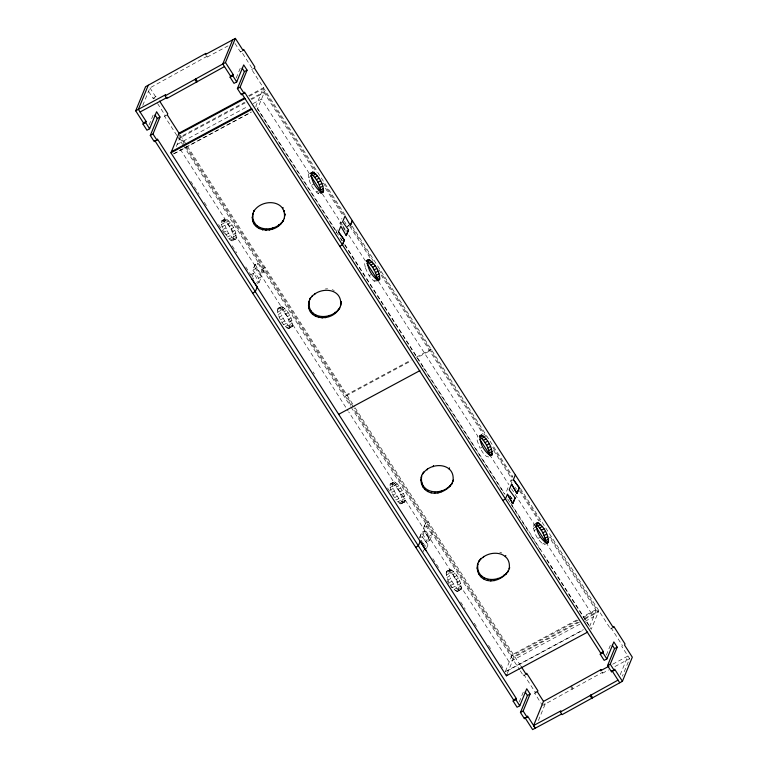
<?xml version="1.0" encoding="UTF-8"?>
<svg xmlns="http://www.w3.org/2000/svg" width="768" height="768" viewBox="0 0 768 768"><rect width="100%" height="100%" fill="white"/><g stroke="black" fill="none" stroke-linecap="round" stroke-linejoin="round"><path stroke-width="0.58" stroke-dasharray="3.84 2.88" d="M224.813 218.947L224.17 219.686L224.141 223.027L227.05 230.707L224.352 232.157L222.058 226.838L221.242 222.528L222.115 220.397L225.83 218.899C232.118 222.989 236.611 231.149 236.352 238.685L231.994 240.922L229.142 238.954L224.861 233.021M222.115 220.397L223.133 220.349C229.43 224.438 233.923 232.598 233.654 240.125L233.011 240.874M277.421 310.205L278.294 308.064L282.01 306.576C288.298 310.656 292.79 318.826 292.531 326.352L288.173 328.589C281.981 324.797 278.429 317.222 277.421 310.205L280.118 308.755L280.992 306.614M289.19 328.541L289.834 327.802C290.102 320.275 285.61 312.106 279.312 308.016L278.294 308.064M404.333 502.387L401.99 501.782L398.822 498.595L396.134 500.045C392.995 495.398 389.405 489.946 390.096 484.109L394.454 481.862C400.742 485.952 405.235 494.122 404.976 501.648L400.618 503.885L396.682 500.669M398.822 498.595C395.683 493.949 392.093 488.496 392.794 482.659L393.437 481.91M401.635 503.837L402.278 503.098C402.547 495.562 398.054 487.402 391.757 483.312L390.749 483.36M446.141 573.12L447.014 570.989L450.72 569.491C457.018 573.581 461.501 581.741 461.242 589.267L456.883 591.514C450.691 587.722 447.149 580.138 446.141 573.12L448.829 571.67L449.702 569.539M457.901 591.466L458.544 590.717C458.813 583.19 454.32 575.03 448.032 570.941L447.014 570.989M547.699 543.168L543.994 544.656C537.696 540.576 533.213 532.406 533.472 524.88L535.133 524.093M142.762 105.418L149.952 87.878L207.571 55.997L207.101 57.139L205.978 55.392M153.35 98.822L153.821 97.68L156.518 96.23L156.048 97.373L153.35 98.822L147.965 90.432M149.107 124.896L153.466 114.269M176.842 135.437L164.602 116.352L165.062 115.21L167.76 113.76M176.275 146.544L180.221 136.934L244.589 102.317M234.979 43.43L240.461 51.974L240.931 50.832M236.218 78.048L241.008 66.355M345.12 215.136L251.702 69.504L252.173 68.362L241.555 51.802M342.106 240.883L257.472 108.941L264.634 91.536L250.915 98.909M263.261 272.314L257.856 262.944L255.158 264.384L252.826 270.096L258.749 278.208L256.752 282.989M255.206 264.365L252.864 270.077L255.514 268.646L257.904 262.915M252.134 276.902L253.738 273.072L259.094 282.47L257.29 283.44M262.522 269.002L260.525 273.792L263.222 272.342L265.21 267.562L262.474 269.03M259.056 282.49L261.437 276.758L255.514 268.646M335.808 233.376L338.102 227.693M345.197 230.448L339.926 223.248L341.904 218.438M348.413 225.11L347.674 226.915L348.643 224.467L369.994 257.75M353.338 406.906L346.224 395.808L346.733 394.646L411.072 360.048M419.405 538.118L421.747 532.406L424.493 530.938L429.85 540.336L432.192 534.624L426.269 526.522L428.266 521.741L425.568 523.181L423.571 527.962L429.494 536.074L427.114 541.805L429.802 540.355L424.445 530.957M419.846 537.139L421.795 532.387L427.162 541.786M425.568 523.181L423.619 527.942L426.307 526.493M424.493 530.938L422.102 536.669L420.336 537.619M422.995 551.933L423.773 550.032M426.422 548.602L428.026 544.771L422.15 536.65L428.026 544.771L425.338 546.221L421.373 540.826M506.563 491.242L508.906 485.53M512.026 482.899L510.682 481.114L512.678 476.333M507.274 673.594L514.426 656.15L577.747 622.099M520.272 670.819L523.488 675.84L523.958 674.698L535.2 692.227L534.739 693.37L541.91 704.563M519.245 701.914L524.045 690.221M538.416 720.509L545.203 704.045L602.813 672.163L602.352 673.306L600.662 670.675M589.555 626.65L596.688 609.264L584.026 616.07M520.349 488.39L610.598 628.992L611.069 627.85L622.31 645.379L621.84 646.522L629.616 658.637L622.387 676.195M606.355 655.056L611.146 643.373M620.246 674.669L627.888 656.035L612.182 664.483M309.226 173.549L308.582 174.288C308.314 181.814 312.806 189.984 319.104 194.064L320.112 194.026M207.101 57.139L228.077 45.859M240.461 51.974L243.149 50.525M164.602 116.352L167.29 114.902M251.702 69.504L254.4 68.054M248.65 95.712L263.414 87.763L255.821 106.291L257.51 108.922M249.235 96.278L262.954 88.906L316.253 172.003M245.136 102.912L179.75 138.077L184.925 146.15M251.472 99.504L264.125 92.698L314.448 171.158M177.149 144.422L247.814 106.416M253.085 103.584L261.523 99.043L309.379 173.645M173.251 153.936L251.29 111.965M174.144 153.754L251.136 112.339M221.472 221.136L225.83 218.899M221.242 222.528L223.939 221.078M224.458 221.002L227.146 219.552M221.443 224.477L224.141 223.027M308.554 177.619L311.242 176.17M225.984 222.317L228.672 220.867M222.058 226.838L224.755 225.389M227.626 224.189L230.314 222.749M223.056 229.459L225.744 228.01M229.258 226.512L231.946 225.062M311.462 185.309L314.15 183.859M230.774 229.104L233.462 227.664M225.869 234.758L228.566 233.309L233.366 238.819L235.699 239.424M232.07 231.811L234.768 230.362M227.51 237.072L230.198 235.622M233.069 234.432L235.757 232.982M229.142 238.954L231.84 237.504M316.253 192.106L318.941 190.656M233.683 236.794L236.381 235.344M230.678 240.259L233.366 238.819M317.779 193.411L320.477 191.962M233.885 238.742L236.582 237.293M231.994 240.922L236.352 238.685M339.926 223.248L342.624 221.798M253.69 273.091L251.04 274.512L253.728 279.216M258.701 278.227L261.398 276.778M345.85 231.35L348.499 229.93M277.651 308.813L280.349 307.363M279.312 308.016L282.01 306.576M280.637 308.678L283.325 307.229M277.622 312.144L280.32 310.694L280.118 308.755M282.163 309.984L284.851 308.534M278.237 314.506L280.934 313.056L280.32 310.694M375.283 281.741C370.061 278.918 367.44 272.938 365.347 267.658L367.142 266.688M283.805 311.866L286.493 310.416M279.235 317.126L281.923 315.677L280.934 313.056M285.437 314.179L288.125 312.73M280.531 319.834L283.229 318.384L281.923 315.677M286.954 316.781L289.651 315.331M282.048 322.426L284.746 320.976L288.019 325.171L290.87 327.139L291.878 327.091M369.158 275.578L370.954 274.608M288.25 319.478L290.947 318.029M283.69 324.749L286.378 323.299M289.248 322.099L291.936 320.659M285.322 326.621L288.019 325.171M289.862 324.47L292.56 323.021M286.858 327.936L289.546 326.486M373.958 281.088L375.754 280.118M290.064 326.41L292.762 324.96M288.173 328.589L290.87 327.139M289.834 327.802L292.531 326.352M416.342 357.206L431.155 349.248L430.637 350.41L416.928 357.782M346.224 395.808L410.602 361.19M390.096 484.109L392.794 482.659M391.757 483.312L394.454 481.862M389.866 485.491L392.563 484.051M393.082 483.974L395.77 482.525M390.067 487.44L392.765 485.99M394.608 485.28L397.306 483.83M390.691 489.802L393.379 488.352M396.25 487.162L398.938 485.712M391.68 492.422L394.378 490.973M397.882 489.475L400.579 488.026M392.976 495.13L395.674 493.68M488.746 456.989L486.403 456.384L483.235 453.187L480.086 448.272L481.882 447.312M399.398 492.077L402.096 490.627M394.502 497.722L397.19 496.272M400.704 494.774L403.392 493.325M401.693 497.395L404.39 495.946M397.776 501.917L400.464 500.467M402.307 499.757L405.005 498.317M399.302 503.232L401.99 501.782M402.509 501.706L405.206 500.256M400.618 503.885L403.315 502.435M402.278 503.098L404.976 501.648M510.682 481.114L513.37 479.664M429.494 536.074L432.192 534.624M446.371 571.728L449.059 570.278M448.032 570.941L450.72 569.491M533.242 526.272L535.037 525.302M449.347 571.594L452.035 570.144M446.333 575.059L449.03 573.619L448.829 571.67M533.443 528.211L536.141 526.762M450.874 572.909L453.571 571.459M446.957 577.43L449.645 575.981L449.03 573.619M534.058 530.573L535.853 529.613M452.515 574.781L455.203 573.331M447.946 580.051L450.643 578.602L449.645 575.981M454.147 577.104L456.845 575.654M449.251 582.749L451.939 581.299L450.643 578.602M455.664 579.696L458.362 578.246M450.768 585.35L453.456 583.901L456.73 588.096L459.581 590.064L460.598 590.016M537.869 538.493L540.566 537.053M456.97 582.403L459.658 580.954M452.4 587.664L455.098 586.214M457.958 585.024L460.656 583.574M454.042 589.546L456.73 588.096M458.582 587.386L461.27 585.936M455.568 590.851L458.266 589.402M542.678 544.003L545.366 542.554M458.774 589.325L461.472 587.885M456.883 591.514L459.581 590.064M458.544 590.717L461.242 589.267M576.634 620.045L512.275 654.662L505.142 672.048L583.229 630.048M578.285 620.045L511.843 655.786L353.242 408.538M583.555 617.213L596.218 610.406L549.12 536.976M585.13 618.125L598.838 610.752L591.245 629.28L544.618 556.579M579.379 622.109L513.955 657.293L353.99 407.914M584.65 619.267L598.368 611.894L548.938 534.835M579.907 624.125L509.242 662.131L348.691 411.859M585.178 621.283L593.616 616.752L547.046 544.157M505.334 671.645L583.382 629.674M523.488 675.84L526.186 674.39M610.598 628.992L613.286 627.542M535.2 692.227L537.898 690.778M534.739 693.37L537.427 691.92M542.515 705.494L545.203 704.045L544.08 702.288M602.352 673.306L608.63 669.926M614.918 666.547L629.578 658.666M325.344 288.96L327.619 288.72M332.141 289.651L334.301 290.525M499.728 552.154L501.888 553.027M515.251 487.44L516.605 489.226M509.827 495.763L512.438 499.373M509.779 495.782L512.4 499.402M352.166 226.214L512.63 476.362M323.347 183.062L343.997 215.251M349.805 224.304L373.094 260.621M378.922 269.693L486.278 437.155M492.749 447.245L512.16 477.504M520.55 490.579L540.547 521.76M325.421 188.256L343.488 216.413M380.995 274.896L483.226 434.266M493.574 450.403L511.69 478.637M519.437 490.714L538.79 520.886M322.31 193.814L342.355 225.053M342.998 226.061L346.224 231.082M348.797 235.094L365.549 261.206L364.531 263.347L365.347 267.658M378.432 281.309L477.994 436.502L477.206 437.251L477.178 440.592L480.086 448.272M489.59 454.589L508.915 484.714M511.498 488.726L534.758 525.005M257.616 108.557L336.518 231.562M341.04 238.608L342.326 240.614M344.909 244.637L504.998 494.208M510.816 503.27L589.709 626.266M344.688 244.915L422.87 366.787M423.514 367.786L504.47 493.987M507.706 499.037L510.941 504.086M511.594 505.094L528.432 531.341M531.024 535.382L541.382 551.539M571.21 685.632L572.899 688.262M570.739 686.774L572.429 689.405M149.952 87.878L156.048 97.373M180.288 135.168L186.72 145.2M187.363 146.198L354.461 406.771M355.104 407.779L520.637 665.741M178.531 134.304L185.386 144.979M186.029 145.987L346.272 395.789M157.565 103.526L165.062 115.21M185.578 147.168L352.589 407.53M177.485 136.435L182.64 144.47M183.283 145.478L350.467 406.205M351.12 407.213L519.629 669.811M180.384 149.472L348.048 410.851M190.723 181.19L199.133 194.304M204.317 202.378L206.909 206.419M218.554 224.582L225.034 234.672M232.147 245.779L236.688 252.845M245.75 266.966L250.925 275.04M313.075 371.923L314.362 373.939M387.514 487.978L390.106 492.019M421.181 540.451L423.773 544.493M432.835 558.624L439.306 568.714M447.072 580.819L451.603 587.885M460.666 602.016L465.197 609.082M474.259 623.203L477.494 628.253M488.506 645.408L491.098 649.45M500.803 664.579L503.395 668.621M451.939 581.299L453.456 583.901M283.229 318.384L284.746 320.976M227.05 230.707L228.566 233.309M344.41 221.299L346.07 224.093M255.158 264.384L260.573 273.763"/><path stroke-width="1.15" d="M252.518 214.454L252.989 213.312C250.214 232.061 275.664 233.28 283.565 220.051C274.992 236.938 244.685 231.533 254.189 210.326L253.728 211.469C261.629 198.23 287.078 199.459 284.304 218.198M284.89 215.981L285.101 213.83L284.63 214.973M308.736 302.102L309.206 300.96C306.432 319.709 331.891 320.928 339.792 307.699C331.219 324.586 300.912 319.181 310.416 297.974L309.946 299.117C317.846 285.878 343.306 287.107 340.531 305.846M421.19 477.398L421.651 476.256C418.877 495.005 444.336 496.224 452.237 482.995C447.696 490.685 436.387 496.08 427.891 491.587C420.653 487.91 418.56 477.533 424.195 471.571M477.408 565.046L477.878 563.904C475.104 582.653 500.563 583.872 508.464 570.634C503.923 578.333 492.614 583.728 484.109 579.235C476.419 575.357 474.835 564.278 481.085 558.365M314.256 172.704L311.558 174.154C316.723 178.934 321.216 186.038 320.765 193.277L323.453 191.827C323.722 184.301 319.229 176.141 312.931 172.051L311.27 172.838C311.011 180.365 315.504 188.534 321.792 192.624L323.453 191.827M376.944 280.954C377.203 273.418 372.71 265.258 366.422 261.168L369.11 259.718C375.408 263.808 379.901 271.968 379.632 279.504L377.971 280.291C371.683 276.202 367.19 268.042 367.45 260.515L369.11 259.718M492.077 454.8C492.346 447.264 487.853 439.104 481.565 435.014L479.894 435.802C479.635 443.338 484.128 451.498 490.416 455.587L492.077 454.8L490.282 455.76M548.352 542.419C548.611 534.893 544.118 526.723 537.83 522.643L536.17 523.43C535.901 530.957 540.394 539.126 546.682 543.206L548.352 542.419L546.557 543.389M283.104 221.194L284.371 218.054M339.322 308.842L341.002 304.704L341.328 301.478L340.858 302.621M451.766 484.128L453.446 480L452.976 481.142C455.75 462.403 430.301 461.174 422.39 474.413L422.861 473.27M507.994 571.776L509.674 567.648L509.203 568.79C511.978 550.051 486.518 548.822 478.618 562.061L479.088 560.918M255.322 291.667L157.402 139.018L156.931 140.15L154.243 141.6L150.307 135.466L152.995 134.016L159.974 117.014L156.595 111.754L149.626 128.765L146.938 130.205L143.002 124.07L143.462 122.928L135.686 110.803L145.574 86.698L205.882 53.366L205.421 54.509L235.373 38.4L243.149 50.525L243.619 49.382L254.861 66.912L254.4 68.054L613.286 627.542L613.757 626.4L624.998 643.93L624.538 645.072L632.314 657.197L622.426 681.302L562.07 714.653L560.381 712.022L560.851 710.88L533.587 725.549L535.277 728.179L561.494 714.077M148.272 85.248L138.384 109.363L146.16 121.488L145.69 122.621L143.002 124.07M224.477 66.586L166.829 98.486L165.139 95.856L165.61 94.714L135.686 110.803M150.307 135.466L157.277 118.464L159.974 117.014M165.139 95.856L225.485 62.506L235.373 38.4M587.616 632.112L506.4 675.792L170.938 152.832L179.002 133.162L244.426 97.978M232.685 39.85L222.797 63.955L230.573 76.08L230.102 77.222L234.038 83.357L236.736 81.907L243.706 64.906L247.075 70.166L240.106 87.168L237.408 88.618L241.344 94.752L244.042 93.302L244.512 92.16L603.398 651.648L602.938 652.79L600.24 654.24L604.176 660.374L606.874 658.925L613.843 641.923L617.213 647.184L610.243 664.186L607.546 665.635L611.482 671.77L614.179 670.32L614.65 669.178L622.426 681.302M230.102 77.222L232.8 75.773L233.261 74.63L225.485 62.506M237.408 88.618L244.387 71.616L247.075 70.166M252.192 217.69L252.653 216.547M252.758 220.934L253.229 219.792M254.198 223.968L254.669 222.826M256.397 226.598L256.867 225.456M259.219 228.643L259.69 227.501M262.454 229.949L262.925 228.806M265.901 230.438L266.362 229.296M269.309 230.083L269.77 228.941M251.52 278.458L257.28 286.906L255.283 291.686L252.634 293.117M272.448 228.893L272.918 227.75M282.624 208.685L283.094 207.542M278.429 225.677L278.899 224.534M284.064 211.728L284.525 210.586M281.098 223.738L281.568 222.595M308.41 305.338L308.88 304.195M311.952 296.563L312.422 295.421M342.384 244.838L344.342 240.077L338.458 231.955L340.838 226.214L346.205 235.613L348.547 229.91L342.624 221.798L345.005 216.067L350.323 225.485L352.32 220.704L350.371 225.466M308.986 308.582L309.456 307.44M314.611 294.634L315.082 293.491M310.426 311.616L310.896 310.474M312.624 314.246L313.094 313.104M338.458 231.955L344.381 240.058L342.432 244.819L339.696 246.288M346.205 235.613L348.547 229.91M315.437 316.291L315.907 315.149M318.682 317.597L319.152 316.454M322.118 318.086L322.589 316.944M325.526 317.731L325.997 316.589M328.675 316.541L329.136 315.398M334.656 313.325L335.126 312.182M337.315 311.386L337.786 310.243M420.854 480.624L421.325 479.491M421.43 483.878L421.901 482.736M427.066 469.92L427.526 468.778M422.87 486.912L423.341 485.77M433.046 466.704L433.517 465.562M425.069 489.542L425.539 488.4M427.891 491.587L428.352 490.445M431.126 492.893L431.597 491.75M434.563 493.382L435.034 492.24M437.971 493.027L438.442 491.885M449.098 468.998L449.558 467.856M441.12 491.837L441.59 490.694M447.101 488.621L447.571 487.478M449.77 486.682L450.23 485.539M425.683 550.483L420.864 542.026L425.818 550.166M477.082 568.272L477.552 567.13M511.555 484.109L516.96 493.488L511.555 484.109L509.213 489.821L515.136 497.923L512.794 503.635L507.427 494.237L505.44 499.018L502.742 500.467M516.96 493.488L519.302 487.776L513.37 479.664L515.328 474.912M477.658 571.517L478.128 570.384M483.283 557.568L483.754 556.426M479.098 574.56L479.558 573.418M481.296 577.19L481.766 576.048M516.912 493.507L519.302 487.776L513.418 479.645M484.109 579.235L484.579 578.093M487.354 580.541L487.814 579.398M490.79 581.03L491.261 579.888M494.198 580.675L494.669 579.533M505.315 556.646L505.786 555.504M497.338 579.485L497.808 578.342M503.328 576.269L503.798 575.126M505.987 574.33L506.458 573.187M506.4 675.792L506.87 674.659M524.381 718.618L524.851 717.475L532.627 729.6L535.277 728.179L527.539 716.026L527.069 717.168L524.381 718.618L520.445 712.483L523.133 711.034L530.112 694.032L526.733 688.771L519.763 705.773L517.066 707.222L513.139 701.088L513.6 699.946L516.298 698.496L255.283 291.686M513.139 701.088L515.827 699.638L516.298 698.496M520.445 712.483L527.414 695.482L530.112 694.032M533.587 725.549L543.475 701.434L601.133 669.542L600.662 670.675L609.043 666.173M600.24 654.24L600.71 653.098L603.398 651.648M560.381 712.022L618 680.141M607.546 665.635L614.525 648.624L617.213 647.184M611.482 671.77L611.952 670.627L619.728 682.752M140.064 111.984L167.299 97.344M143.462 122.928L146.16 121.488M230.573 76.08L233.261 74.63M178.531 134.304L245.011 98.554M171.408 151.69L251.558 108.576M170.938 152.832L252.154 109.152M310.243 173.501L312.931 172.051M313.094 175.469L315.782 174.019M314.726 177.341L317.424 175.891M316.358 179.654L319.056 178.214M317.885 182.256L320.573 180.806M319.181 184.963L321.878 183.514M320.17 187.584L322.867 186.134M320.794 189.946L323.482 188.496M320.995 191.885L323.683 190.435M366.298 260.736L368.093 259.766M367.738 261.821L370.435 260.371M369.274 263.136L371.962 261.686M370.906 265.018L373.603 263.568M372.538 267.331L375.235 265.882M374.064 269.933L376.752 268.483M375.36 272.63L378.058 271.181M376.349 275.251L379.046 273.802M376.973 277.613L379.661 276.163M377.174 279.562L379.862 278.112M377.837 280.464L379.632 279.504M338.669 414.317L419.885 370.637M479.77 435.984L481.565 435.014M482.88 435.667L480.182 437.117C485.27 441.59 488.822 448.109 489.619 454.858L492.307 453.408M481.718 438.432L484.406 436.982M483.35 440.314L486.048 438.864M484.992 442.627L487.68 441.178M486.509 445.219L489.197 443.779M487.805 447.926L490.502 446.477M488.803 450.547L491.491 449.098M489.418 452.909L492.106 451.459M507.427 494.237L512.746 503.654L515.136 497.923M420.278 541.114L418.33 545.866L415.68 547.296M536.035 523.603L537.83 522.643M539.146 523.296L536.458 524.746C541.546 529.21 545.098 535.738 545.885 542.477L548.582 541.027M537.984 526.051L540.672 524.611M539.626 527.933L542.314 526.483M541.258 530.246L543.946 528.797M542.774 532.848L545.472 531.398M544.07 535.546L546.768 534.106M545.069 538.176L547.757 536.726M545.683 540.538L548.381 539.088M242.141 68.112L244.387 71.616M612.278 645.12L614.525 648.624M310.675 175.67L321.667 192.806M366.835 263.222L377.146 279.293M479.923 439.517L489.59 454.589M535.411 526.013L546.403 543.149M232.8 75.773L236.736 81.907M240.106 87.168L244.042 93.302M602.938 652.79L606.874 658.925M610.243 664.186L614.179 670.32M241.814 93.61L600.71 653.098M195.533 78.624L197.213 81.254M590.774 694.79L592.464 697.421M195.062 79.766L196.752 82.397M590.304 695.933L591.994 698.563M159.638 101.098L167.76 113.76L167.29 114.902L179.002 133.162M521.251 666.701L526.186 674.39L526.656 673.248L537.898 690.778L537.427 691.92L543.523 701.414M155.03 114.96L157.277 118.464M525.168 691.978L527.414 695.482M145.69 122.621L149.626 128.765M152.995 134.016L156.931 140.15M515.827 699.638L519.763 705.773M523.133 711.034L527.069 717.168M154.714 140.458L513.6 699.946"/></g></svg>
